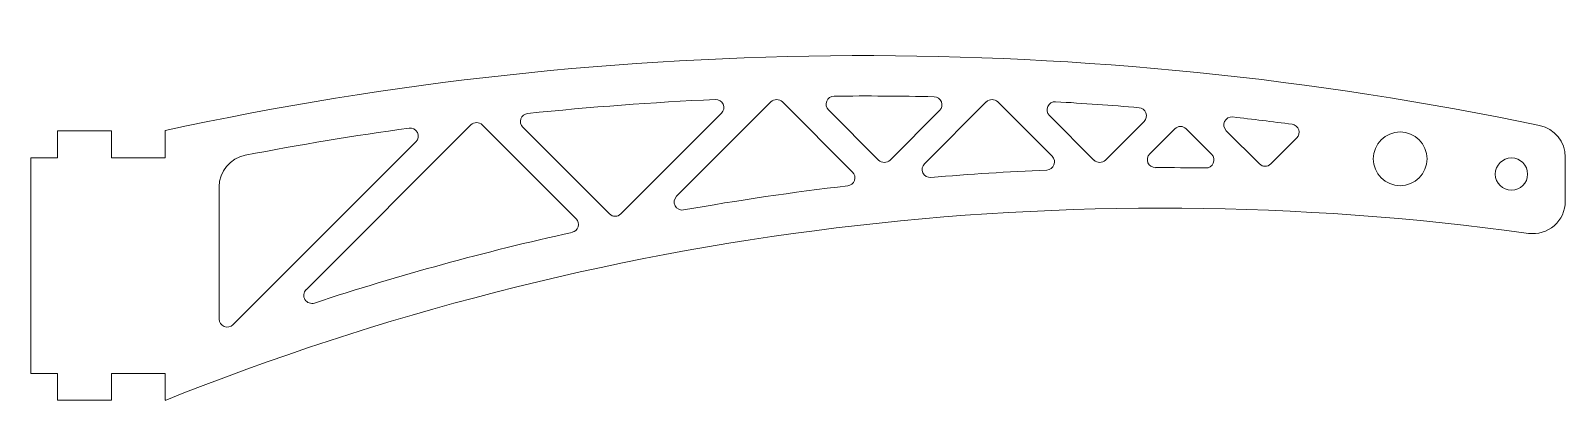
# Model space of a CAD drawing. Header units: millimetres. Extents: x 15 to 300, y 0 to 69.
import ezdxf

# ---------------------------------------------------------------- set-up
doc = ezdxf.new("R2010")
doc.units = ezdxf.units.MM
doc.layers.get('0').update_dxf_attribs({"lineweight": 0, "true_color": 0xffffff})
doc.layers.add('int', color=3, linetype='Continuous', lineweight=0, true_color=0x00ff00)
doc.layers.add('out', color=1, linetype='Continuous', lineweight=0, true_color=0xff0000)

# ---------------------------------------------------------------- blocks, each defined once
blk = doc.blocks.new('bras1')
at = {"layer": 'int'}
for p, q in [((-204.7, 45.3), (-194.6, 55.4)), ((-192.47, 55.4), (-181, 43.93)), ((-167.63, 42.37), (-154.6, 55.4)), ((-152.47, 55.4), (-134.94, 37.87)), ((-221.77, 51.77), (-214.6, 44.6)), ((-212.47, 44.6), (-204.19, 52.88)), ((-183.8, 53.8), (-174.6, 44.6)), ((-172.47, 44.6), (-163.16, 53.91)), ((-143.29, 53.29), (-124.6, 34.6)), ((-250.13, 48.7), (-245.31, 43.88)), ((-243.19, 43.88), (-237.02, 50.06)), ((-234.31, 45.69), (-229.6, 50.4)), ((-227.47, 50.4), (-222.82, 45.75)), ((-122.47, 34.6), (-106.38, 50.69)), ((-116.29, 33.71), (-98.87, 51.13)), ((-96.75, 51.13), (-66.16, 20.54)), ((-86.54, 48), (-52.56, 14.02)), ((-50, 15.08), (-50, 39.61))]:
    blk.add_line(p, q, dxfattribs=at)
for centre, radius in [((-269.33, 44.83), 5), ((-290, 42), 3)]:
    blk.add_circle(centre, radius, dxfattribs=at)
for centre, radius, start, end in [((-220.71, 52.83), 1.5, 94.8018, 225), ((-167.83, -576.67), 633.22, 93.39557, 94.80179), ((-205.25, 53.94), 1.5, 315, 93.3956), ((-193.54, 54.34), 1.5, 45, 135), ((-182.74, 54.86), 1.5, 91.3478, 225), ((-170.24, -476.28), 532.78, 89.3511, 91.3478), ((-164.22, 54.97), 1.5, 315, 89.3511), ((-153.54, 54.34), 1.5, 45, 135), ((-142.23, 54.35), 1.5, 87.3333, 225), ((-171.24, -568.42), 624.95, 84.12621, 87.33331), ((-169.97, -547.95), 604.42, 96.48602, 97.53885), ((-238.08, 51.12), 1.5, 315, 96.486), ((-107.44, 51.76), 1.5, 315, 84.1262), ((-97.81, 50.07), 1.5, 45, 135), ((-249.07, 49.76), 1.5, 97.5389, 225), ((-228.54, 49.34), 1.5, 45, 135), ((-85.48, 49.06), 1.5, 82.1553, 225), ((-162.07, -506.85), 562.65, 79.015, 82.1553), ((-233.25, 44.63), 1.5, 135, 270.9976), ((-223.88, 44.69), 1.5, 269.809, 45), ((-244.25, 44.94), 1.5, 225, 315), ((-225.39, -406.93), 450.13, 89.809, 90.9976), ((-213.54, 45.66), 1.5, 225, 315), ((-203.64, 44.24), 1.5, 135, 267.6154), ((-182.06, 42.87), 1.5, 265.1042, 45), ((-173.54, 45.66), 1.5, 225, 315), ((-56, 39.61), 6, 0, 79.015), ((-224.17, -448.76), 491.92, 85.1042, 87.6154), ((-166.57, 41.31), 1.5, 135, 263.3993), ((-223.99, -454.88), 498, 79.854, 83.3993), ((-136, 36.81), 1.5, 259.854, 45), ((-123.54, 35.66), 1.5, 225, 315), ((-115.23, 32.65), 1.5, 135, 257.5142), ((-223.48, -456.19), 499.18, 71.8147, 77.5142), ((-67.22, 19.48), 1.5, 251.8147, 45), ((-51.5, 15.08), 1.5, 225, 0)]:
    blk.add_arc(centre, radius, start, end, dxfattribs=at)
at = {"layer": 'out'}
for p, q in [((-39.98, 50.08), (-40, 45)), ((-30, 45), (-30, 50)), ((-30, 50), (-20, 50)), ((-20, 50), (-20, 45)), ((-300, 45.14), (-300, 36.94)), ((-40, 45), (-30, 45)), ((-20, 45), (-15, 45)), ((-15, 5), (-15, 45)), ((-40, 5), (-40, 0)), ((-40, 5), (-30, 5)), ((-30, 5), (-30, 0)), ((-20, 0), (-20, 5)), ((-20, 5), (-15, 5)), ((-30, 0), (-20, 0))]:
    blk.add_line(p, q, dxfattribs=at)
for centre, radius, start, end in [((-169.8, -549), 612.99, 77.77335, 101.80709), ((-294, 45.14), 6, 101.8071, 180), ((-294, 36.94), 6, 180, 277.8789), ((-225, -461.67), 497.35, 68.1629, 97.8789)]:
    blk.add_arc(centre, radius, start, end, dxfattribs=at)

msp = doc.modelspace()

# ---------------------------------------------------------------- block references
at = {"yscale": -1, "rotation": 180}
msp.add_blockref('bras1', (0, 0), dxfattribs=at)

doc.saveas('drawing.dxf')
